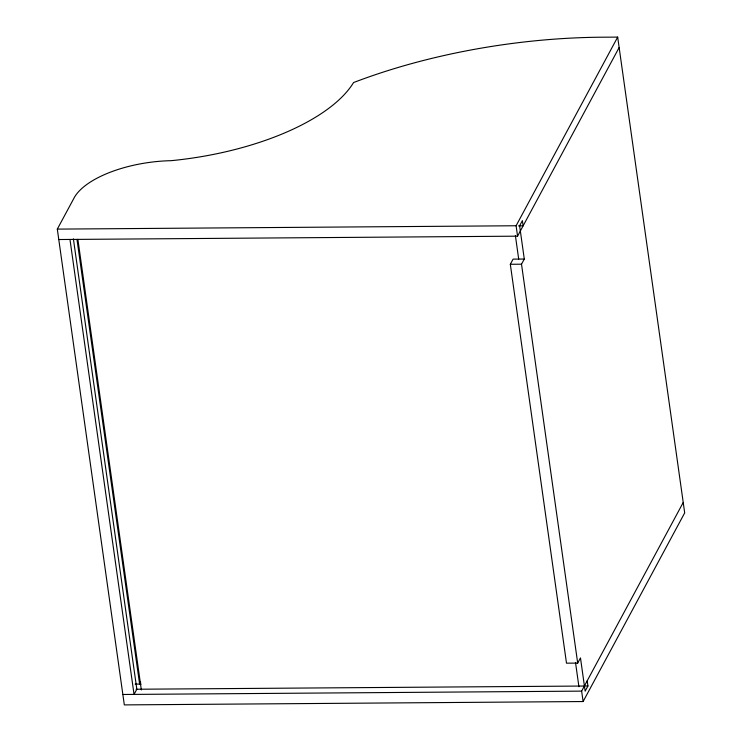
<?xml version="1.0" encoding="UTF-8"?>
<svg xmlns="http://www.w3.org/2000/svg" width="742" height="742" viewBox="0 0 742 742"><rect width="100%" height="100%" fill="white"/><g stroke="black" fill="none" stroke-linecap="round" stroke-linejoin="round"><path stroke-width="1.11" d="M57.31 229.111L73.569 198.93A82.668 35.217 -8 0 1 171.096 160.68A183.497 78.17 -8 0 0 353.572 82.547A326.063 138.893 -8 0 1 606.483 37.183L617.678 37.1L684.69 512.889L583.11 701.542L124.322 704.9L57.31 229.111L516.098 225.754L617.678 37.1M140.674 682.093L139.607 684.078L76.983 239.434M58.776 239.527L517.564 236.169L619.143 47.516M587.2 680.804L587.933 686.007L585.15 691.173L580.476 657.931L577.693 663.098L566.498 663.172L510.32 264.282L513.102 259.125L524.288 259.041L519.613 225.8L522.387 220.634L523.119 225.837L518.491 225.874M577.693 663.098L521.515 264.198L524.288 259.041M583.11 701.542L581.645 691.127L683.224 502.473M510.32 264.282L521.515 264.198M135.127 684.115L141.165 684.068M136.064 689.244L587.933 686.007M122.857 694.484L581.645 691.127M516.098 225.754L517.564 236.169M515.384 235.529L518.695 259.088M575.504 662.458L578.927 686.758M77.882 239.36L141.342 689.967M73.393 238.868L136.825 689.244L134.042 694.401L69.971 239.443"/></g></svg>
